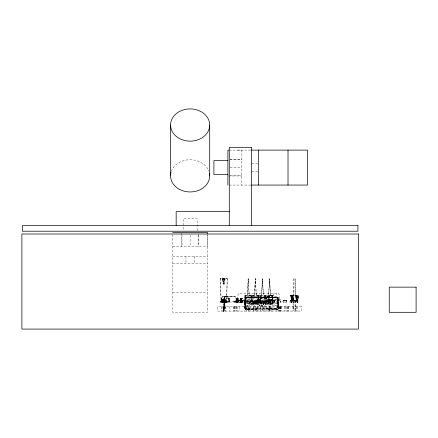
<?xml version="1.0" encoding="UTF-8"?>
<svg xmlns="http://www.w3.org/2000/svg" width="438" height="438" viewBox="0 0 438 438"><rect width="100%" height="100%" fill="white"/><g stroke="black" fill="none" stroke-linecap="round" stroke-linejoin="round"><path stroke-width="0.33" stroke-dasharray="2.19 1.64" d="M207.612 235.146L207.612 312.305L172.66 312.305L172.66 233.936M222.509 297.911L222.515 296.564L225.17 296.515L227.82 296.564L227.826 297.911M225.543 300.326C224.787 304.602 226.003 300.178 225.307 299.225L222.192 299.225L221.956 300.884L222.192 301.979L225.307 301.974M237.527 302.132L237.527 298.497L236.274 298.535L236.263 302.056L237.478 302.132L236.323 302.127L236.274 298.535L237.62 298.557M236.164 299.17L235.83 301.158L236.164 299.17L235.682 296.373L234.379 296.323L235.682 296.373L236.23 299.165L237.062 299.406L237.013 302.132L233.804 302.078L236.515 301.601L236.52 299.86L236.115 299.822L235.83 301.158L232.89 301.158L232.89 302.012L227.355 302.012L227.355 301.158L224.415 301.158L224.01 299.165L224.584 296.378L233.47 296.323L224.584 296.378L224.01 299.165L223.342 299.931L223.227 302.132L226.441 302.078L223.73 301.601L223.183 299.406L224.01 299.165M295.491 310.526L295.677 300.922L297.911 302.319L298.333 295.217L290.876 295.217L291.292 302.319L291.56 301.103L292.589 300.922L292.568 295.217L293.531 300.922L293.717 310.526M293.887 300.922L291.226 295.217L291.648 302.319L291.916 301.103L292.945 300.922L292.923 295.217L293.887 300.922L294.073 310.526M296.302 295.217L296.285 300.922L295.321 295.217L295.135 278.623M296.641 300.922L296.652 295.217L296.652 300.922L295.677 295.217L295.491 278.623M245.132 308.823L244.568 304.755L245.094 297.09L245.68 298.459L245.663 302.357L245.023 308.686L244.524 307.383L245.094 297.09L266.594 296.778L278.333 297.199L278.973 305.56L278.152 308.85M256.767 308.566L256.767 309.409L245.214 309.129L245.521 297.397L256.767 297.616L256.767 296.778L245.521 297.397L245.214 309.129L256.767 309.409L278.119 309.118L277.818 297.413L246.523 297.616L245.68 298.459L244.568 304.755L245.149 302.269L245.094 297.09L277.818 297.413L277.681 298.459L273.192 300.895C263.983 300.326 254.763 301.393 245.488 300.922L244.738 302.143L272.688 302.319L273.115 295.217L244.705 295.217L244.738 302.143L251.773 301.76L252.469 296.384L258.25 296.384L257.922 301.623L256.777 302.319L251.773 301.76L251.806 295.217M273.739 302.067L274.856 302.132L274.889 301.317L274.007 301.267L270.947 299.116L269.923 299.619L273.745 302.067L274.856 302.132L274.889 301.311L274.007 301.267L274.861 301.377L270.947 299.116L269.923 299.619L270.947 299.116M293.531 300.922L290.876 295.217L291.713 300.922L291.434 302.319L290.876 295.217L292.551 300.922L292.611 295.217M291.226 295.217L292.069 300.922L291.856 302.319L291.226 295.217L292.069 300.922L291.79 302.319L291.226 295.217L292.907 300.922L292.967 295.217M220.916 302.017L221.918 300.441L221.261 300.649L220.27 302.132L220.911 302.023L221.913 300.484L221.256 300.654L220.27 302.132L220.911 302.023L221.929 300.61L226.156 300.556L226.747 301.782L227.245 301.87L226.583 302.017L225.565 300.61L221.338 300.561L220.747 301.782L220.254 301.87L220.911 302.017L221.502 300.791L220.911 302.017L220.27 302.132M293.717 278.623L293.531 295.217L292.551 300.922L292.551 295.217L292.551 300.922M294.073 278.623L293.887 295.217L292.907 300.922L292.907 295.217L292.907 300.922M256.767 309.409L245.214 309.129L278.135 309.151L277.818 297.413L266.594 297.616L266.594 296.778L277.818 297.413L277.681 307.722L276.838 308.566L273.613 308.987L266.594 308.566L266.594 309.409L278.135 309.151L278.163 302.11L278.705 302.286L278.836 307.383L278.338 308.67L278.333 297.199L273.613 297.134M284.941 302.132L284.788 302.121M229.156 298.207L229.129 302.105C228.992 295.026 229.151 298.426 229.112 302.105L229.222 298.47L228.767 297.922L221.436 297.966L221.113 298.47L221.223 302.105L221.497 300.446L221.984 300.725M227.223 302.132L226.156 300.556L221.929 300.736L221.918 300.441M295.135 310.526L295.278 300.643L294.714 300.922M256.767 297.616L249.748 297.194L245.521 297.397L245.258 309.146L249.748 308.987L246.523 308.566L245.68 307.722L245.318 302.11L245.663 302.357L244.524 307.383L244.804 307.328M260.966 302.319L260.966 302.039L260.429 302.319M221.486 298.207L221.206 302.105L221.119 298.393L221.655 297.911L221.907 302.105L228.417 302.072L229.085 300.43L228.85 298.19L221.48 298.256M293.153 302.132L293.405 302.121M227.245 278.639L226.572 301.448L221.091 301.563L220.254 278.639L227.245 278.639L226.572 301.448L225.044 300.725L223.654 311.363L224.119 300.725L223.84 311.363L225.044 300.725L226.402 301.448L221.371 300.446L221.19 298.19L221.732 302.105L221.371 300.446L221.847 300.402L221.25 300.43L221.234 302.406L220.254 278.639L224.929 279.066L227.245 278.639L222.564 279.066L220.254 278.639M272.326 300.922L272.502 295.606L273.115 295.217M240.418 298.557L242.477 298.535L242.444 302.121L241.272 302.132L242.482 302.061L242.477 298.535L241.13 298.497L241.124 300.315L241.382 302.078L242.488 302.056L240.511 302.132L241.781 302.061L241.765 298.535L240.424 298.497L242.477 298.535L240.511 298.497M274.856 302.132L274.889 301.317M264.891 300.922L265.094 295.803L266.014 295.217L266.26 301.76L272.688 302.319L272.502 295.606L270.46 295.217L269.463 278.623L268.669 295.217L269.666 278.623L270.46 295.217M239.482 302.078L239.137 302.078L239.635 302.078M228.751 297.917C229.151 297.544 228.302 300.72 228.417 302.072L225.028 302.105L226.205 301.826M251.773 301.76L251.144 296.384L245.362 296.384L245.362 300.922L244.705 295.217L245.264 295.606L247.361 295.217L248.154 278.623L249.151 295.217L251.806 295.628L265.094 295.803M245.822 300.922L245.264 295.606L251.806 295.628L254.462 295.217L255.255 278.623L256.252 295.217L258.88 295.628L261.568 295.217L262.559 278.623L263.353 295.217L262.362 278.623L261.568 295.217M265.674 298.218L258.382 298.267L258.075 299.899L256.794 300.233C256.871 305.116 255.513 298.546 258.075 300.457L258.524 302.132L258.075 300.457L258.376 298.267L267.777 298.251L268.839 299.083C268.078 307.815 270.388 298.858 267.777 298.251L265.631 298.218L266.441 298.218M268.68 302.034L258.261 301.919L258.382 298.267L258.267 301.919L268.691 302.056L268.839 299.083L268.981 299.899L270.317 300.293L270.492 302.078L270.262 300.233L268.981 299.899M225.22 302.105L225.762 301.826L225.734 302.105L225.088 301.826L226.249 302.105L226.375 301.826L225.028 302.105M278.338 308.67L278.705 302.286L278.333 297.199L245.094 297.09M297.774 302.319L297.106 295.217L296.871 300.922L297.167 301.169L294.013 300.922L294.029 300.643L297.495 300.922L298.333 295.217L297.774 302.319L295.677 295.217M295.486 300.922L294.993 300.643C285.915 300.862 292.184 299.773 295.486 300.922L294.38 300.643L291.56 301.103L290.876 295.217L291.505 302.319L291.713 300.922L297.495 300.922L297.911 302.319L295.677 300.922M297.977 295.217L297.418 302.319L297.139 300.922L297.977 295.217L297.555 302.319L295.321 300.922L295.475 300.643L294.013 300.922M223.451 299.346L222.756 299.203L225.307 299.225L222.192 299.225L222.192 301.979L223.676 302.001M247.361 295.217L248.351 278.623L249.151 295.217M254.462 295.217L255.458 278.623L256.252 295.217M265.286 297.243L260.407 297.287C257.604 304.624 265.576 300.922 269.49 301.678C270.224 298.858 269.354 290.465 269.479 301.673L265.138 301.722M260.03 295.217L260.03 302.319L272.452 300.922L272.452 296.384L266.671 296.384L266.26 301.76L271.998 300.922L272.688 302.319L272.452 296.384M221.573 300.725L221.371 300.446L226.156 300.556L226.736 301.771L227.245 301.87M283.03 300.583L286.644 300.583M237.073 302.132L237.062 300.627L241.672 300.583L237.062 300.736L241.688 300.627L241.677 302.132M295.13 300.922L290.69 300.627L294.96 300.627L290.706 300.583M271.998 300.922L272.502 295.606L266.797 295.217L266.797 296.384L272.502 295.606L267.131 296.384M225.225 301.826L225.192 302.105L226.32 301.826L226.347 302.105L225.039 301.826L225.072 302.105L225.614 301.826M249.151 302.319L248.253 310.526L247.361 302.319L245.488 300.922M256.252 302.319L255.359 310.526L254.462 302.319M263.353 302.319L262.461 310.526L261.568 302.319L259.696 300.922L258.907 302.319L258.88 295.628L260.03 300.922M270.46 302.319L269.562 310.526L268.669 302.319M264.634 297.243L264.322 297.271L269.49 297.293L260.407 297.287L260.068 299.472L260.566 301.722M273.794 293.52L273.46 296.318L276.936 296.318L276.592 293.52M256.558 302.078L256.794 300.233M223.949 279.909L223.375 284.229L222.433 278.875L222.071 278.639L224.929 279.066L224.119 284.229L222.564 279.066L225.428 278.639L223.949 279.909L225.428 278.639M233.804 302.078L237.051 302.094L237.095 299.461L236.23 299.165L236.52 301.596L233.804 301.859L238.075 302.116L238.069 298.535L236.274 298.535L238.305 298.497L236.985 298.535L236.969 302.056L238.19 302.132M240.561 298.497C239.63 301.07 242.022 305.74 241.765 298.535L236.985 298.535L238.327 298.497M250.689 300.922L251.806 295.628L251.905 302.319L258.124 300.922L257.155 302.319L257.445 302.039L258.31 302.319L258.168 302.039L257.812 302.319L257.922 301.623L258.425 302.319L258.124 300.922L252.595 300.922L251.905 302.319L251.018 300.922M264.464 301.722L260.407 301.673L269.49 301.678L269.819 299.384M241.272 302.132L241.223 298.497M237.401 302.072L236.268 302.061L237.369 302.116L237.407 298.694A6.258 6.258 0 0 1 237.407 301.941L237.407 301.941M237.062 299.406L236.969 302.061L238.069 302.078L238.19 298.497M240.418 302.078L241.776 302.056L240.676 302.116L240.676 298.535L240.561 302.132M226.298 301.826L226.2 302.105L226.232 301.826M278.174 302.247L278.973 305.56L277.681 298.459L276.838 297.616L277.544 297.824L277.681 298.459L273.192 301.36L272.628 304.634L263.364 304.634L261.957 305.593L259.761 305.593M225.061 278.875L224.119 284.229L223.544 279.909L222.433 278.875M223.719 299.203C223.418 299.433 224.322 299.077 224.584 296.378L235.682 296.373M237.478 301.645L237.56 301.207M238.19 301.645L238.267 301.207M240.484 299.428L240.561 298.99M241.19 299.428L241.387 298.535M268.691 302.056L268.981 300.457L270.317 300.293L268.981 300.457M224.59 296.378L224.081 299.17L224.415 301.158M293.049 302.132L292.666 302.121M257.752 301.892L259.997 301.618L257.752 304.634L257.188 301.547L252.463 300.895L245.68 301.826L250.169 300.895L253.542 301.673L252.978 304.634L253.542 301.673C261.579 302.176 269.666 300.999 277.681 301.826M257.254 302.319L257.445 302.039L257.391 302.319L257.445 302.039L258.223 302.319L258.168 302.039L257.292 302.319L257.445 302.039L258.042 302.319M260.188 302.319L260.243 302.039L259.367 302.319L259.657 302.039L260.019 302.319M259.329 305.598L259.833 305.598L259.082 305.675L259.406 305.593L257.188 304.634L245.68 305.593L250.733 304.634L259.997 304.634L261.957 305.593L267.388 304.634L277.681 305.593L272.628 304.634L273.192 301.36M260.555 301.826L259.997 304.634L260.555 301.826L261.957 305.593L261.957 301.826L263.364 304.634L265.609 301.64L263.364 301.892M242.389 302.132L242.389 300.736L241.968 300.594L241.387 302.078L241.19 301.207M257.79 300.922L258.88 295.628M241.272 298.99L241.272 301.645M257.768 302.319L257.922 301.623M228.696 298.19L228.943 300.43L228.647 300.419L229.085 300.43L228.417 302.072M265.609 304.634L266.173 301.673L267.388 300.424L269.819 301.547L270.383 304.634L272.628 301.618L270.383 301.864M237.369 302.078L237.478 298.497M269.397 301.826L266.173 301.826L267.388 300.424L269.397 301.826L267.842 303.589L266.791 301.826L266.999 303.539L268.943 303.605L269.397 301.826L269.819 301.547M221.453 300.857L221.94 300.583L221.338 300.556L220.757 301.771L220.254 301.87L220.757 301.771L221.338 300.556L225.554 300.583L226.583 302.017L226.046 300.857M238.108 301.974L238.119 301.941A6.258 6.258 0 0 0 238.119 298.694L238.119 298.694M238.091 302.039L238.234 298.497M265.319 297.243L264.733 297.243M224.929 279.066L223.375 284.229L222.564 279.066M291.292 302.319L291.56 301.103M291.648 302.319L292.069 300.922M221.907 302.105L221.655 298.19M221.091 301.563L221.393 300.43L221.869 300.413L221.25 300.43L225.565 300.736L225.285 300.594L225.285 302.132M240.977 300.736L237.078 300.583M237.774 300.627L241.672 300.583M223.402 299.231L222.197 299.22L225.307 299.225L222.197 299.22L223.489 299.231M240.654 302.061L241.256 300.594L241.677 300.736M260.139 302.319L260.243 302.039L259.597 302.319M295.305 302.132L295.305 300.736L294.889 300.594L294.325 302.132M294.681 302.132L295.239 300.594L295.661 300.736L295.661 302.132L289.994 302.132L289.994 300.736L295.239 300.736M221.863 300.725L222.192 300.446L221.25 300.43M295.119 300.643L294.856 300.922L294.922 300.643M294.927 300.922L295.278 300.643M257.32 302.319L257.445 302.039M260.709 302.319L261.163 302.039L261.491 302.319L259.696 300.922L265.225 300.922L266.112 302.319L266.797 300.922L272.452 300.922L272.688 302.319M222.044 300.725L222.192 300.446L221.727 300.725L221.371 300.446L222.126 300.725L221.978 300.446L221.781 300.725M228.91 300.709L229.085 300.43M260.062 302.319L260.243 302.039L260.287 302.319M259.471 302.319L259.657 302.039M223.807 302.132L223.698 302.121M295.212 300.922L295.475 300.643M245.318 302.11L244.596 302.855L245.023 308.686M260.046 299.543L256.142 302.067L255.036 302.132L255.004 301.317L258.946 299.121L259.969 299.614L258.929 299.121L255.896 301.267L255.025 301.36L255.036 302.132L256.148 302.067L260.046 299.543L258.929 299.121L255.896 301.267L255.004 301.317L255.036 302.132M259.92 302.319L260.243 302.039M223.457 302.001L223.807 302.001M295.321 295.217L297.139 300.922L296.811 301.169L296.515 300.922L296.756 295.217L297.418 302.319M265.083 297.271L264.59 297.243M265.143 297.243L264.656 297.271M260.763 302.319L261.163 302.039L261.382 302.319M221.929 300.736L222.208 300.594L222.208 302.132M263.347 302.078L263.835 302.078M236.361 302.132L236.361 300.736L236.783 300.594L241.968 300.736M237.073 300.736L237.495 300.594L238.053 302.132M290.35 300.736L290.766 300.594L291.325 302.132M258.075 299.899L256.734 300.293L258.075 300.457M239.186 302.132L239.143 302.132M278.705 302.286L278.125 302.417L278.836 307.383L278.557 307.323M220.254 301.87L220.741 301.787M223.725 299.866L223.342 299.931L224.125 299.822L223.725 299.866L223.73 301.601L226.441 301.859L223.227 302.132L223.183 299.406M226.917 302.105L223.418 301.853L223.418 302.132L228.384 301.941M233.804 301.859L236.515 301.601L236.515 299.866M279.214 299.953L255.622 302.132L236.181 300.348L279.214 299.953L280.928 302.132L236.181 302.132L236.181 299.953L237.577 299.871L238.141 293.52L278.968 293.52L279.526 299.953M223.418 302.132L226.917 301.853M272.907 303.233L245.68 303.403L245.581 298.36L246.523 297.616L245.521 297.397L245.68 307.722L245.581 298.36L277.544 297.824L277.681 303.091L250.448 303.233L245.581 298.36L245.68 307.722M257.467 303.233L245.68 303.403L277.681 303.501M252.846 302.132L254.478 302.132M250.733 301.793L252.978 301.694L250.733 304.634L250.169 300.895M223.188 302.094L226.441 302.078M268.149 297.243L260.407 297.282L269.49 297.293L268.735 297.243M237.675 150.108L241.869 150.103L241.869 185.066L251.658 185.066M229.222 150.114L251.658 150.108M229.917 159.197L241.869 159.197M230.076 159.437L241.869 159.437M251.658 163.39L258.015 163.39M230.076 167.584L241.869 167.584M251.658 171.778L258.015 171.778M230.076 175.731L241.869 175.731M228.554 175.977L241.869 175.977M172.66 246.589L207.612 246.589L207.607 233.936M172.66 256.378L207.612 256.378M172.66 263.369L207.612 263.369M172.66 292.732L207.612 292.732M260.03 296.384L265.351 296.384L266.26 301.76M245.521 297.397L277.818 297.413M236.181 299.953L280.928 299.953L280.928 302.132L278.968 299.953L255.622 302.132L238.141 299.953L236.181 302.132L237.577 299.953M221.929 300.627L225.565 300.627M237.062 300.627L241.688 300.627M236.361 300.736L242.389 300.736M289.994 300.736L295.661 300.736M260.402 301.667L269.479 301.673M222.192 301.979L225.285 301.996M236.783 300.736L237.341 301.996L241.409 302.132M283.298 301.996L286.375 301.996M290.35 302.132L290.41 300.594L290.969 301.996L294.681 301.996M250.733 304.213L252.978 304.213M257.752 304.213L259.997 304.213M263.364 304.213L263.364 304.634L262.805 301.826L263.364 304.213L265.609 304.213M270.383 304.213L272.628 304.213M229.222 185.06L241.869 185.071M223.418 302.105L221.94 301.941L221.393 300.43L221.962 301.941L226.857 302.132L226.857 301.853M266.999 303.539L268.943 303.605M280.928 299.953L279.526 299.871L280.928 302.132M268.822 297.243L269.49 297.293M226.857 302.132L223.484 302.105M253.542 301.673L254.117 301.826L254.56 303.485L256.465 303.709L252.463 300.895L245.68 298.459M223.73 301.601L226.441 301.859M254.56 303.485L256.465 303.709M252.463 300.895L256.767 301.826L254.117 301.826L254.637 303.539M222.756 299.203L223.287 299.346L222.931 299.203M259.006 307.454L259.307 307.607M295.321 300.922L297.555 302.319L297.139 300.922M222.071 278.639L223.544 279.909M225.784 302.105L225.762 301.826L225.882 302.105M267.388 304.634L266.173 301.826M294.38 300.643L294.478 300.922M294.029 300.643L294.128 300.922M225.039 301.826L225.11 302.105M251.806 295.628L252.923 300.922M261.218 302.319L261.163 302.039L261.163 302.319M240.484 301.207L240.561 301.645M238.19 298.99L238.267 299.428M237.478 298.99L237.56 299.428M225.762 301.826L225.811 302.105M226.364 301.826L226.397 302.105M270.262 300.233L270.492 302.078M221.497 300.446L221.524 300.725M294.637 300.643L294.654 300.922M266.014 295.217L266.112 302.319M296.641 295.217L296.652 300.922M297.199 306.611L297.199 311.084M296.318 306.611L296.318 311.084M295.962 306.611L295.962 311.084M293.241 306.611L293.241 311.084M292.885 306.611L292.885 311.084M288.812 306.611L288.812 311.084M288.105 306.611L288.105 311.084M287.941 306.611L287.941 311.084M287.251 306.611L287.251 311.084M286.375 302.132L286.375 300.594L286.655 300.736L283.019 300.627L286.655 300.627L283.019 300.736L283.298 300.594L283.298 302.132M286.266 306.611L286.266 311.084M285.264 306.611L285.264 311.084M284.41 306.611L284.41 311.084M281.355 306.611L281.355 311.084M280.999 306.611L280.999 311.084M280.643 306.611L280.643 311.084M280.501 306.611L280.501 311.084M280.15 306.611L280.15 311.084M279.794 306.611L279.794 311.084M279.225 306.611L279.225 311.084M279.088 306.611L279.088 311.084M278.869 306.611L278.869 311.084M278.376 306.611L278.371 311.084M278.015 306.611L278.015 311.084M276.849 306.611L276.849 311.084M272.94 306.611L272.94 311.084M271.998 295.217L271.998 296.384M271.1 306.611L271.1 311.084M270.136 306.611L270.136 311.084M269.989 306.611L269.989 311.084M269.441 306.611L269.441 311.084M268.023 306.611L268.023 311.084M267.131 295.217L267.131 300.922M266.643 306.611L266.643 311.084M265.948 306.611L265.948 311.084M264.891 295.217L264.891 296.384M263.999 306.611L263.999 311.084M263.15 306.611L263.15 311.084M260.922 306.611L260.922 311.084M260.834 305.85L260.834 306.841M260.353 306.611L260.353 311.084M258.907 295.217L258.907 302.319M258.623 306.611L258.623 311.084M257.79 295.217L257.79 296.384M257.774 306.611L257.774 311.084M257.555 306.611L257.555 311.084M257.188 301.547L257.188 304.634M256.898 306.611L256.854 311.084M254.056 306.611L254.056 311.084M253.821 306.611L253.821 311.084M253.361 306.611L253.361 311.084M252.923 295.217L252.923 296.384M250.689 295.217L250.689 296.384M250.563 306.611L250.563 311.084M249.791 306.611L249.791 311.084M248.067 306.611L248.067 311.084M246.714 306.611L246.714 311.084M246.654 306.611L246.654 311.084M245.822 295.217L245.822 296.384M244.415 306.611L244.415 311.084M239.679 306.611L239.679 311.084M237.67 306.611L237.67 311.084M236.816 306.611L236.816 311.084M236.608 306.611L236.608 311.084M235.754 306.611L235.754 311.084M234.828 306.611L234.828 311.084M234.472 306.611L234.472 311.084M233.974 306.611L233.974 311.084M233.624 306.611L233.624 311.084M229.72 306.611L229.72 311.084M225.565 300.594L225.565 302.132M225.597 306.611L225.597 311.084M225.422 306.611L225.422 311.084M224.743 306.611L224.743 311.084M224.174 306.611L224.174 311.084M223.32 306.611L223.32 311.084M222.071 306.611L222.071 311.084M221.929 300.594L221.929 302.132M221.327 306.611L221.327 311.084M198.524 234.604L198.524 246.589M198.283 235.228L198.283 246.589M197.127 230.607L197.127 218.622L183.144 218.622L183.144 230.607M194.33 256.378L194.33 263.369M190.136 235.228L190.136 246.589M185.942 256.378L185.942 263.369M181.989 235.228L181.989 246.589M181.748 233.273L181.748 246.589M240.632 301.941A6.258 6.258 0 0 1 240.632 298.694M241.343 301.941A6.258 6.258 0 0 1 241.343 298.694M171.351 171.296A19.573 16.113 0 0 1 190.136 159.722A19.573 16.113 0 0 1 208.921 171.296M224.119 300.725L223.823 311.363L225.044 300.725L223.681 311.363L224.119 300.725M278.163 302.11L277.681 307.722L277.681 298.459L278.125 302.417L278.163 302.11M265.138 305.877L264.689 307.224L265.143 305.877M245.149 302.269L244.596 302.855L245.663 302.357L245.149 302.269M276.838 308.566L273.613 308.927L246.523 308.566L276.838 308.566M227.82 296.564L222.515 296.564L227.82 296.564M286.655 300.594L283.019 300.594L283.019 302.132L286.655 302.132L286.655 300.594M301.525 306.611L217.713 306.611L217.708 311.084L301.525 311.084L301.53 306.611M278.119 309.118L273.613 308.927L278.135 309.151M268.505 297.386L268.182 297.243L268.505 297.386"/><path stroke-width="0.66" d="M228.762 150.108L227.891 150.108L227.891 185.066M251.658 150.108L307.591 150.108L307.591 185.066L251.658 185.066M227.891 160.593L213.908 160.593L213.908 174.576L227.891 174.576M229.288 211.631L176.153 211.631L176.153 225.614M172.66 232.605L207.612 232.605L207.612 233.481M288.012 150.108L288.012 185.066M258.65 150.108L258.65 185.066M251.658 225.614L251.658 147.31L229.288 147.31L229.288 225.614M209.709 125.027A19.573 16.113 0 0 1 180.346 138.983A19.573 16.113 0 0 1 180.346 111.071A19.573 16.113 0 0 1 209.709 125.027L209.709 175.835M170.557 125.027L170.557 175.835M209.512 173.547A19.573 16.113 0 0 1 189.435 191.943A19.573 16.113 0 0 1 171.006 172.413M357.928 225.614L22.343 225.614L22.343 231.209L357.928 231.209L357.928 225.614M358.372 234.001L21.9 234.001L21.9 329.086L358.372 329.086L358.372 234.001M416.1 287.136L389.245 287.136L389.245 312.305L416.1 312.305L416.1 287.136"/></g></svg>
